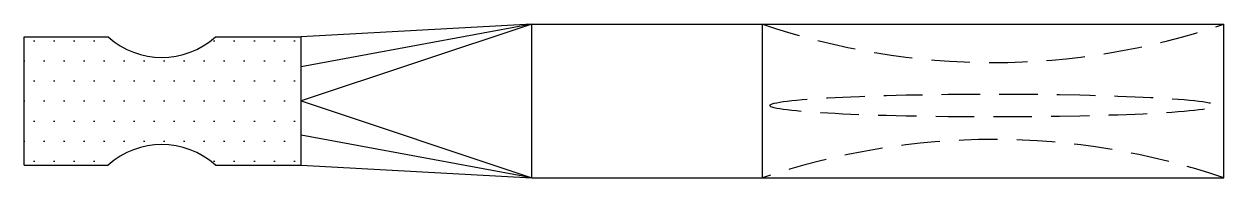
# Model space of a CAD drawing. Header units: inches. Extents: x 0 to 93.6, y -6 to 6.
import ezdxf

# ---------------------------------------------------------------- set-up
doc = ezdxf.new("R2010")
doc.units = ezdxf.units.IN
doc.header["$LTSCALE"] = 48
doc.header["$MEASUREMENT"] = 0
doc.linetypes.add('HIDDEN4', pattern=[0.09375, 0.0625, -0.03125])
doc.layers.get('0').update_dxf_attribs({"linetype": 'CONTINUOUS'})

msp = doc.modelspace()

# ---------------------------------------------------------------- hatches: boundary and pattern name
h = msp.add_hatch()
h.set_pattern_fill('DOTS', color=8, scale=25, style=0)
h.paths.add_polyline_path([(21.62, 5), (14.935, 5, -0.383554), (6.563, 5), (0, 5), (0, -5), (6.563, -5, -0.383554), (14.935, -5), (21.62, -5)])

# ---------------------------------------------------------------- linework, layer by layer
for p, q in [((39.62, 6), (21.62, 0)), ((39.62, 6), (21.62, 5)), ((39.62, 6), (21.628, 2.654)), ((39.62, -6), (39.62, 6)), ((39.62, 6), (57.62, 6)), ((57.62, 6), (93.62, 6)), ((57.62, -6), (57.62, 6)), ((93.62, -6), (93.62, 6)), ((0, -5), (0, 5)), ((0, 5), (6.563, 5)), ((14.935, 5), (21.62, 5)), ((21.62, -5), (21.62, 5)), ((21.62, 0), (39.62, -6)), ((39.62, -6), (21.628, -2.654)), ((0, -5), (6.563, -5)), ((14.935, -5), (21.62, -5)), ((21.62, -5), (39.62, -6)), ((39.62, -6), (57.62, -6)), ((57.62, -6), (93.62, -6))]:
    msp.add_line(p, q)
at = {"color": 4, "linetype": 'HIDDEN4'}
for centre, start, end in [((75.62, 58.5), 251.07536, 288.92464), ((75.62, -58.5), 71.07536, 108.92464)]:
    msp.add_arc(centre, 55.5, start, end, dxfattribs=at)
for centre, start, end in [((10.749, 9.654), 228.03095, 311.96905), ((10.749, -9.654), 48.03095, 131.96905)]:
    msp.add_arc(centre, 6.26, start, end)
msp.add_ellipse((75.601, -0.354), major_axis=(-17.423, 0), ratio=0.051213, dxfattribs=at)

doc.saveas('drawing.dxf')
